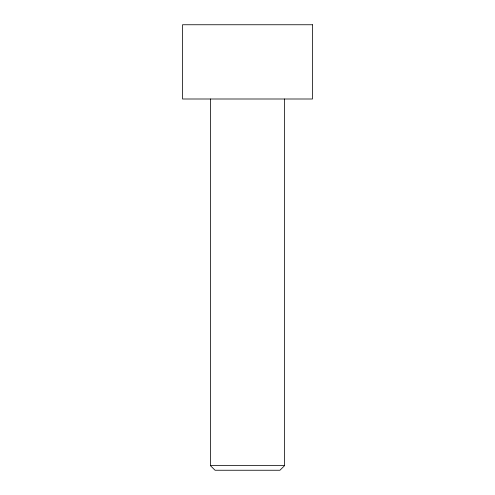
<?xml version="1.0" encoding="UTF-8"?>
<svg xmlns="http://www.w3.org/2000/svg" width="495" height="495" viewBox="0 0 495 495"><rect width="100%" height="100%" fill="white"/><g stroke="black" fill="none" stroke-linecap="round" stroke-linejoin="round"><path stroke-width="0.74" d="M284.625 99L284.625 465.609L279.947 470.25L215.053 470.25L210.375 465.609L210.375 99M210.375 465.609L284.625 465.609M312.469 24.75L182.531 24.75L182.531 99L312.469 99L312.469 24.75"/></g></svg>
